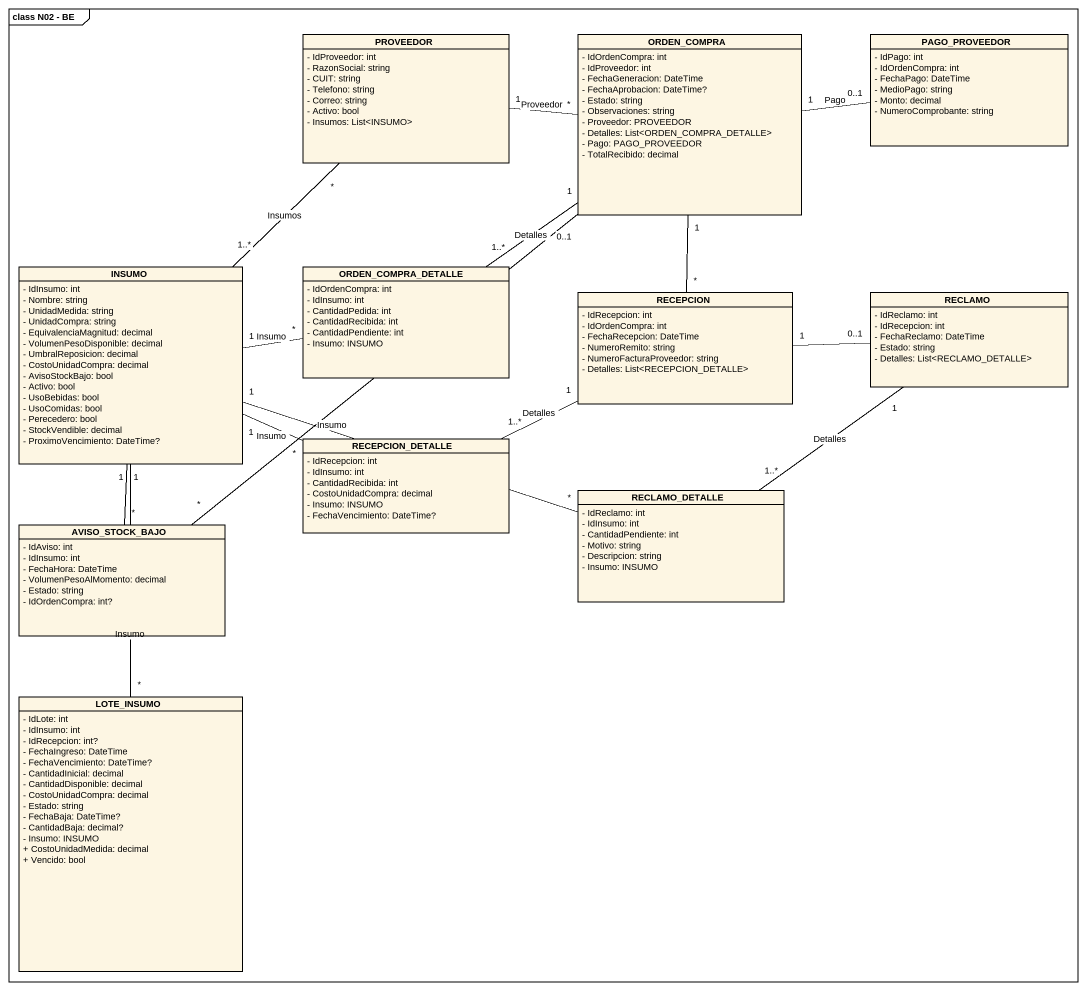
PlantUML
@startuml
mainframe class N02 - BE
hide circle
hide empty members
skinparam classAttributeIconSize 0
class PROVEEDOR {
  - IdProveedor: int
  - RazonSocial: string
  - CUIT: string
  - Telefono: string
  - Correo: string
  - Activo: bool
  - Insumos: List<INSUMO>
}
class ORDEN_COMPRA {
  - IdOrdenCompra: int
  - IdProveedor: int
  - FechaGeneracion: DateTime
  - FechaAprobacion: DateTime?
  - Estado: string
  - Observaciones: string
  - Proveedor: PROVEEDOR
  - Detalles: List<ORDEN_COMPRA_DETALLE>
  - Pago: PAGO_PROVEEDOR
  - TotalRecibido: decimal
}
class PAGO_PROVEEDOR {
  - IdPago: int
  - IdOrdenCompra: int
  - FechaPago: DateTime
  - MedioPago: string
  - Monto: decimal
  - NumeroComprobante: string
}
class INSUMO {
  - IdInsumo: int
  - Nombre: string
  - UnidadMedida: string
  - UnidadCompra: string
  - EquivalenciaMagnitud: decimal
  - VolumenPesoDisponible: decimal
  - UmbralReposicion: decimal
  - CostoUnidadCompra: decimal
  - AvisoStockBajo: bool
  - Activo: bool
  - UsoBebidas: bool
  - UsoComidas: bool
  - Perecedero: bool
  - StockVendible: decimal
  - ProximoVencimiento: DateTime?
}
class ORDEN_COMPRA_DETALLE {
  - IdOrdenCompra: int
  - IdInsumo: int
  - CantidadPedida: int
  - CantidadRecibida: int
  - CantidadPendiente: int
  - Insumo: INSUMO
}
class RECEPCION {
  - IdRecepcion: int
  - IdOrdenCompra: int
  - FechaRecepcion: DateTime
  - NumeroRemito: string
  - NumeroFacturaProveedor: string
  - Detalles: List<RECEPCION_DETALLE>
}
class RECLAMO {
  - IdReclamo: int
  - IdRecepcion: int
  - FechaReclamo: DateTime
  - Estado: string
  - Detalles: List<RECLAMO_DETALLE>
}
class RECEPCION_DETALLE {
  - IdRecepcion: int
  - IdInsumo: int
  - CantidadRecibida: int
  - CostoUnidadCompra: decimal
  - Insumo: INSUMO
  - FechaVencimiento: DateTime?
}
class RECLAMO_DETALLE {
  - IdReclamo: int
  - IdInsumo: int
  - CantidadPendiente: int
  - Motivo: string
  - Descripcion: string
  - Insumo: INSUMO
}
class AVISO_STOCK_BAJO {
  - IdAviso: int
  - IdInsumo: int
  - FechaHora: DateTime
  - VolumenPesoAlMomento: decimal
  - Estado: string
  - IdOrdenCompra: int?
}
class LOTE_INSUMO {
  - IdLote: int
  - IdInsumo: int
  - IdRecepcion: int?
  - FechaIngreso: DateTime
  - FechaVencimiento: DateTime?
  - CantidadInicial: decimal
  - CantidadDisponible: decimal
  - CostoUnidadCompra: decimal
  - Estado: string
  - FechaBaja: DateTime?
  - CantidadBaja: decimal?
  - Insumo: INSUMO
  + CostoUnidadMedida: decimal
  + Vencido: bool
}
PROVEEDOR "*" -- "1..*" INSUMO : Insumos
ORDEN_COMPRA "*" -left- "1" PROVEEDOR : Proveedor
ORDEN_COMPRA "1" -right- "0..1" PAGO_PROVEEDOR : Pago
ORDEN_COMPRA "1" -- "1..*" ORDEN_COMPRA_DETALLE : Detalles
ORDEN_COMPRA "1" -- "*" RECEPCION
ORDEN_COMPRA "0..1" -- "*" AVISO_STOCK_BAJO
INSUMO "1" -- "*" AVISO_STOCK_BAJO
ORDEN_COMPRA_DETALLE "*" -left- "1" INSUMO : Insumo
RECEPCION "1" -right- "0..1" RECLAMO
RECEPCION "1" -left- "1..*" RECEPCION_DETALLE : Detalles
RECLAMO "1" -- "1..*" RECLAMO_DETALLE : Detalles
RECEPCION_DETALLE "*" -left- "1" INSUMO : Insumo
RECLAMO_DETALLE "*" -left- "1" INSUMO : Insumo
LOTE_INSUMO "*" -up- "1" INSUMO : Insumo
@enduml
